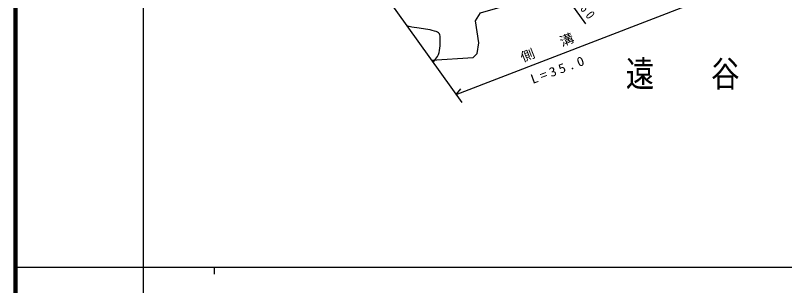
# Model space of a CAD drawing. Units: millimetres, scale not verified. Extents: x 40000 to 680000, y 20000 to 380000.
# Drawn here: x 40000 to 148305, y 202409 to 240429 of the extents above; entities that cross this region are included whole.
import ezdxf
from ezdxf.enums import TextEntityAlignment as Align

# ---------------------------------------------------------------- set-up
doc = ezdxf.new("R2010")
doc.units = ezdxf.units.MM
doc.header["$LTSCALE"] = 1000
for name, color, linetype, lineweight in [('M-BGD', 7, 'Continuous', 25), ('M-TTL', 2, 'Continuous', 140), ('M-TTL-BAND', 7, 'Continuous', 25)]:
    doc.layers.add(name, color=color, linetype=linetype, lineweight=lineweight)
doc.styles.add('ＭＳ ゴシック', font='')
doc.styles.get('ＭＳ ゴシック').set_extended_font_data('MS Gothic')

msp = doc.modelspace()

# ---------------------------------------------------------------- linework, layer by layer
at = {"layer": 'M-BGD'}
for p, q in [((102783, 263632), (120263, 239253)), ((102061, 229305), (135579, 242175)), ((102061, 229305), (102735, 230095))]:
    msp.add_line(p, q, dxfattribs=at)
for points in [[(67783, 277148), (86058, 251640), (102870, 228175)], [(98577, 234134), (104449, 234486), (105015, 235052), (105250, 236559), (104779, 239669), (105486, 240800), (111375, 242496), (115616, 243061), (119291, 244051), (126976, 246429), (130913, 248143), (130542, 250782), (130635, 251431), (132858, 253283), (134525, 255043), (135358, 256108)]]:
    msp.add_lwpolyline(points, dxfattribs=at)
msp.add_open_spline([(98753, 233888), (98775, 233903), (98797, 233918), (98819, 233933), (99067, 234111), (99273, 234369), (99421, 234641), (99820, 235375), (99797, 236207), (99810, 237118), (99813, 237379), (99821, 237642), (99704, 237826), (99573, 238026), (99300, 238132), (99032, 238215), (98150, 238493), (97346, 238546), (96519, 238675), (96043, 238736), (95578, 238832), (95122, 238960)], degree=3, knots=[0, 0, 0, 0, 1, 1, 1, 2, 2, 2, 3, 3, 3, 4, 4, 4, 5, 5, 5, 6, 6, 6, 7, 7, 7, 7], dxfattribs=at)
at = {"layer": 'M-TTL'}
msp.add_line((40000, 380000), (40000, 20000), dxfattribs=at)
at = {"layer": 'M-TTL-BAND'}
for p, q in [((58000, 370000), (58000, 20000)), ((40000, 205000), (579000, 205000)), ((68000, 205000), (68000, 204000))]:
    msp.add_line(p, q, dxfattribs=at)

# ---------------------------------------------------------------- texts
at = {"layer": 'M-BGD', "style": 'ＭＳ ゴシック', "width": 1.1}
msp.add_text('側\u3000\u3000溝', height=1320, rotation=21.7, dxfattribs=at).set_placement((111582, 233476), align=Align.BOTTOM_LEFT)
at = {"layer": 'M-BGD', "style": 'ＭＳ ゴシック', "width": 0.8}
msp.add_text('遠\u3000\u3000谷', height=3666, dxfattribs=at).set_placement((125952, 229292), align=Align.BOTTOM_LEFT)
at = {"layer": 'M-BGD', "char_height": 1320, "attachment_point": 7, "style": 'ＭＳ ゴシック'}
for s, insert, rotation in [('\\T1.52;\\W0.9;R=160', (117129, 244254), 308.2), ('\\T1.4;\\W1.1;L=35.0', (112836, 230751), 20.2)]:
    msp.add_mtext(s, dxfattribs=dict(at, insert=insert, rotation=rotation))

doc.saveas('drawing.dxf')
